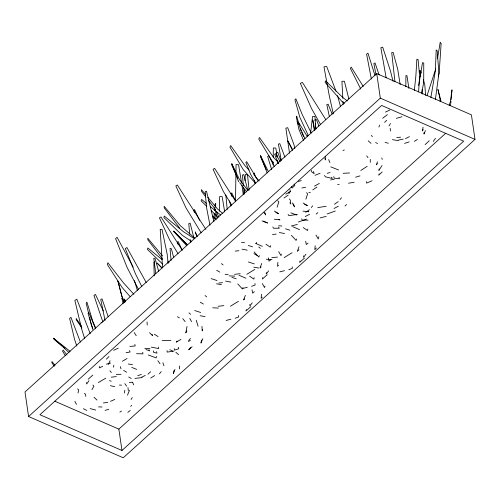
<?xml version="1.0" encoding="UTF-8"?>
<svg xmlns="http://www.w3.org/2000/svg" width="500" height="500" viewBox="0 0 500 500"><rect width="100%" height="100%" fill="white"/><g stroke="black" fill="none" stroke-linecap="round" stroke-linejoin="round"><path stroke-width="0.75" d="M249.9 304.406L249.887 305.95L252.25 302.812M266.294 272.469L266.281 274.012L268.644 270.875M303.562 255.831L303.556 257.375L305.919 254.231M405.819 86.8L405.925 75.606L406.931 75.581L408.894 88.438M219.469 211.219L219.669 196.531L222.156 196.612L224.706 211.969M273.1 164.956L273.144 161.869M273.206 157.231L273.331 147.95L275.819 148.038L276.712 153.412M158.65 347.038L158.619 348.575L151.325 347.144M235.512 200.881L236.062 164.594L238.55 164.675L241.606 183.106M179.481 368.975L179.562 365.956M424.05 132.531L423.988 134.088L425.425 130.6M215.056 219.175L215.281 213.938M215.413 210.95L215.475 209.45M215.569 207.206L215.731 203.463L215.012 204.569L214.887 206.075M366.637 181.6L366.569 183.137L372.062 180.775M418.594 92.019L419.613 75.944L418.056 59.406L416.869 59.256L415.913 75.362L414.35 90.55M243.938 194.2L244.262 189.656M244.906 180.575L245.338 174.519L247.525 174.887L249.1 190.106M213.869 218.119L214.25 213.6M214.506 210.594L214.762 207.581M261.494 294.275L261.144 298.275L262.169 297.137M277.887 262.337L277.538 266.337L278.556 265.2M315.163 245.694L314.812 249.7L316.344 247.994M450.769 103.387L450.981 101.119M451.125 99.606L451.994 89.812L450.387 101.762L449.137 105.444M247.931 190.544L239.506 179.556L231.838 163.8L231.719 164.956L236.2 174.869M268.3 171.488L260.631 155.725L260.512 156.888L266.269 169.631M423.044 127.2L422.612 130.944L423.013 129.475M310.675 132.594L312.562 116.45L314.944 116.444L315.825 128.869M113.544 367.244L113.806 365.225M435.4 99.394L438.9 73.412L437.212 50.781L436.194 49.931L435.356 70.831L430.869 97.569M124.406 393.025L124.856 390.15M156.431 356.388L156.181 357.912L148.281 354.963M437.531 58.25L440.219 42.225L441.138 43.531L439.15 73.125L438.281 76.106M187.019 326.425L185.806 332.944L186.863 330.863M421.719 93.044L423.719 82.294L423.756 63.038L422.5 62.669L418.694 85.531M379.15 168.906L378.869 170.419L382.038 165.544M173.988 370.538L173.394 373.531L174.95 369.425M254.175 277.606L253.863 279.106L249.575 276.163M270.569 245.669L270.256 247.169L265.969 244.225M307.838 229.031L307.531 230.531L303.238 227.581M201.606 340.037L200.944 343.05L202.875 338.694M78 393L78.731 389.981L77.619 388.888M264.981 286.056L264.606 287.55L262.269 283.594M281.375 254.119L281 255.613L278.663 251.656M318.837 236.731L318.269 238.975L315.938 235.019M246.356 309.488L245.956 310.994L250.831 306.656M262.75 277.55L262.35 279.056L267.225 274.719M300.019 260.912L299.625 262.419L304.5 258.081M379.125 173.781L378.713 175.238L382.188 171.906M202.662 329.45L202.225 330.931L201.962 326.381M377.388 161.788L376.481 164.844L377.362 163.6M378.938 127.056L379.531 125.125M450.231 105.612L450.7 104.138M277.106 207.231L278.825 201.887L277.762 200.75M305.894 199.163L307.613 193.819L306.556 192.681M427.088 95.438L435.737 68.938M245.356 295.381L243.6 299.938L244.737 298.881M261.75 263.444L259.994 268L261.131 266.944M299.025 246.806L297.262 251.356L298.969 249.775M242.994 287.55L242.419 289L237.725 283.881M259.387 255.613L258.812 257.062L254.119 251.944M296.656 238.975L296.087 240.425L291.388 235.306M127.494 395.169L129.425 390.306M108.206 364.6L110.094 360.712M91.919 389.719L93.925 386.206L92.888 385.044M131.088 399.487L132.256 397.562M388.994 125.969L390.494 123.531M89.012 380.662L86.706 383.963L86.35 382.456M433.244 141.45L435.475 138.344M190.463 338.387L188.238 341.35L190.419 340.619M311.325 207.537L312.7 205.812M340.112 199.462L341.494 197.744M159.425 373.869L161.219 371.656M177.2 341.025L176.225 342.175L180.938 339.381M130.688 406.425L131.65 405.312M190.669 347.537L188.7 349.762L192.131 346.712M106.381 359.156L108.969 356.538M384.6 122.425L386.694 120.344M425.144 144.625L429.2 140.769M147.938 374.206L150.619 371.731M316.212 214.094L317.844 212.606M345 206.025L346.631 204.537M376.737 73.587L25 391.975L28.581 416.519L123.263 457.775L475 139.394L471.419 114.85L376.737 73.587L380.312 98.131L28.581 416.519M121.975 450.475L463.663 141.188L381.6 105.431L39.919 414.719L121.975 450.475L118.863 429.125L445.494 133.469M88.188 379.212L92.812 375.119M270.781 259.762L268.988 261.181L268.425 257.881M308.056 243.125L306.256 244.544L305.694 241.238M254.387 291.7L252.594 293.119L252.031 289.812M127.844 412.331L130.25 410.444M382.631 118.269L387.394 114.656M283.969 198L288.163 195.106M312.762 189.931L316.956 187.037M305.669 212.319L309.444 209.725M334.462 204.25L338.231 201.656M360.794 170.494L367.2 166.287M119.85 412.125L121.531 411.044M150.7 378.05L154.662 375.588M246.838 274.3L254.794 269.4M284.113 257.656L292.069 252.756M230.444 306.238L238.406 301.331M414.325 141.319L417.388 139.481M122.425 361.238L127.037 358.475M98.356 382.569L105.731 378.206M285.694 194.213L290.562 191.494M314.481 186.137L319.356 183.419M305.231 216.556L309.55 214.288M334.025 208.481L338.344 206.219M405.525 138.65L409.4 136.637M102.688 366.281L99.506 367.894L99.269 366.394M385.481 112.1L389.769 110M141.831 377.069L145.275 375.469M113.55 350.294L118.263 348.206M110.544 401.306L114.8 399.425M315.025 175.3L320.1 173.25M342.906 150.5L344.312 149.969M298.363 222.05L306.512 219.081M327.156 213.981L335.306 211.006M307.231 136.037L308.575 135.55M288.8 269.688L292.369 268.412L292.213 266.869M251.531 286.331L255.1 285.05L254.938 283.506M235.138 318.263L238.706 316.988L238.55 315.444M154.844 261.881L153.85 262.219L154.219 275.831M137.762 375.662L141.381 374.462M404.562 143.4L409.144 141.9M355.619 177.219L359.975 175.881M105.075 410.394L108.794 409.263M396.325 118.338L401.919 116.75M327.206 173.312L330.1 172.537M298.412 181.381L301.306 180.613M106.369 364.137L110.6 363.044M320.087 217.931L326.163 216.363M291.294 226.006L297.375 224.438M101.088 322.756L102.169 322.481M279.794 271.863L284.538 270.669M242.525 288.506L247.262 287.306M226.131 320.438L230.869 319.244M314.662 120.081L316.512 119.631L318.875 126.05M398.706 140.044L403.244 139.1M330.656 179.944L334.406 179.175M301.863 188.012L305.613 187.244M126.081 352.7L130.106 351.994L129.531 350.581M348.525 183.212L354.137 182.262M317.787 207.587L326.181 206.306M297.387 214.375L289 215.656L288.075 214.456M173.894 351.087L167.237 352.1L167.006 350.581M124.062 301.269L122.7 301.469L123.019 303.756M103.4 402.962L107.788 402.356M111.281 377.181L116.3 376.581M271.781 257.7L277.5 257.069M234.506 274.337L240.225 273.706M218.113 306.275L223.831 305.644M134.925 378.387L142.194 377.581M129.863 346.444L135.169 345.95L134.85 344.425M272.512 234.438L276.225 234.1M235.244 251.075L238.95 250.738M218.85 283.012L222.556 282.675M396.75 137.506L400.644 137.2M129.331 382.431L132.331 382.231M343.088 173.294L349.606 172.981M116.225 374.369L121.075 374.319M308.1 220.144L302.344 220.181L301.594 218.856M162.113 340.475L170.881 340.538M144.775 348.35L150.013 348.475M136.5 353.694L142.9 353.85L142.775 352.319M119.4 385.075L121.594 385.138M98.531 406.894L102.037 407.013M337.638 184.537L339.144 184.613M308.85 192.613L310.356 192.681M266.363 259.231L272 259.494M229.088 275.869L234.731 276.137M212.694 307.806L218.337 308.075M307.175 211.6L308.725 211.731L303.012 211.137M278.381 219.675L279.931 219.8L274.219 219.206M278.794 225.712L281.831 226.025M241.519 242.356L244.556 242.669M225.125 274.294L228.162 274.606M128.306 363.994L132.513 364.706M392.375 139.631L398.469 140.688M253.787 267.15L258.738 268.038M216.513 283.788L221.462 284.675M200.125 315.725L205.069 316.613M279.331 232.525L284.5 233.525M242.056 249.169L247.231 250.162M225.662 281.106L230.837 282.1M110.35 385.694L114.706 386.681M90.144 408.6L95.744 410.087M385.081 142.381L388.312 143.256M285.538 228.8L289.844 230.2M248.269 245.438L252.575 246.844M231.875 277.375L236.181 278.781M248.388 261.969L254.319 263.9M211.119 278.606L217.044 280.544M194.725 310.544L200.65 312.481M109.494 380.65L111.244 381.231M145.969 349.494L149.7 350.913L148.869 349.594M131.731 367.413L136.719 369.4M330.75 166.844L338.581 169.994M303.169 202.981L307.413 205.6L304.569 204.369M274.375 211.056L278.619 213.669L275.775 212.444M380.312 98.131L475 139.394M54.644 401.144L118.863 429.125M292.669 226.65L299.569 229.675M255.394 243.294L262.3 246.312M239.006 275.231L245.906 278.25M295.012 214.331L296.425 214.956L290.875 212.838M263.4 221.137L267.631 223.031L262.081 220.906M169.831 349.712L172.725 351.056M375.606 142.544L377.562 143.494M84.281 393.525L85.644 394.225L85.756 396.456M83.387 408.675L86.756 410.425M177.419 316.75L179.394 317.863M253.938 253.631L257.081 255.481M216.663 270.269L219.812 272.119M200.269 302.206L203.419 304.056M128.719 376.987L131.263 378.506M123.669 370.406L126.681 372.25M154.344 334.237L158.131 336.6M194.531 238.769L183.369 231.669L164.281 216.062L163.856 217.525L182.419 235.406L191.431 241.356M347.337 100.944L343 97.688L325.538 80.856L325.05 82.312L341.844 101.363L344.306 103.275M61.994 345.831L54.131 339.438L53.506 338.2L70.075 351.325M63.206 346.812L65.019 348.294M206.325 203.319L201.55 199.419L201.131 200.888L206.756 206.306M210.5 206.737L220.637 215.025M162.2 259.7L147.887 247.994L147.469 249.462L162.656 264.094M258.731 246.975L260.363 248.319M221.462 263.612L223.088 264.956M205.069 295.55L206.7 296.894M222.856 213.575L217.569 209.031L207.787 197.269M194.981 238.3L180.3 225.669L164.15 206.269L164.244 207.925L179.713 228.15M168.019 261.144L169.194 262.156M175.869 352.3L178.612 354.663M368.237 140.819L371.006 143.375M53.506 338.2L68.931 352.488M188.988 312.856L190.575 314.344M94.031 397.256L97.013 400.075M212.4 216.4L215.744 219.569M187.387 244.65L173.487 231.137L187.075 244.481M161.525 267.613L157.094 263.075L161.988 267.881M211.256 210.637L217.444 216.6M212.387 216.1L216.194 219.838M149.506 332.694L152.587 335.75L152.094 334.275M278.425 162.581L273.65 157.469L259.475 137.506L258.762 139.094L273.181 162.887M249.1 170.081L244.856 165.538L230.688 145.575L229.969 147.162L243.35 169.806L255.294 183.05M255.469 176.9L259.188 180.875M133.875 294.312L123.387 282.75L107.888 262.762L107.263 264.4L121.869 287.15L130.05 296.537M173.487 231.137L186.706 245.787M109.906 370.794L111.4 372.512M205.825 194.919L201.425 189.625L201.513 191.287L205.731 196.8M162.438 255.844L147.762 238.2L147.85 239.862L162.381 258.863M54.969 365.238L52.031 361.587L51.75 362.512L54.269 366.25M182.75 318.637L185.131 321.619M66.963 354.981L63.163 350.056L62.544 351.112L65.281 355.588M289.369 198.944L290.306 200.162L290.794 204.037L289.862 202.812M208.544 200.481L215.575 209.675M239.719 182.656L246.681 191.863M366.712 155.875L368 157.65M81.456 325.988L76.169 318.612L76.281 319.812L81.938 328.044M124.819 383.631L126.625 386.163M157.844 360.719L160.019 363.787M235.594 201.156L214.625 168.369L213.1 169.294L223.275 191.294L231.675 205.062M205.888 229.419L177.35 185.012L175.831 185.938L186.006 207.931L201.206 232.856M182.344 250.381L160.963 216.95L159.438 217.875L169.613 239.869L178.012 253.644M278.494 226.944L279.312 228.212L273.556 228.256L272.8 226.931M331.525 177.2L332.35 178.487L325.319 176.794L324.538 175.45M134.213 332.569L136.256 335.756M264.106 212.444L265.688 214.925L264.894 212.763M294.05 184.075L294.875 185.387L292.094 188.012L291.325 186.706M258.244 180.956L246.675 161.669L245.85 162.4L250.662 174.462L255.644 182.981M363.212 86.406L351.219 67.138L350.375 68.412L360.781 89.087M307.431 136.756L298.881 122.875L297.075 121.737L298.306 124.562M325.669 119.444L302.438 82.425L300.356 83.325L311.531 108.519L320.637 124.65M280.119 161.65L275.469 153.6L274.644 154.325L278.325 163.556M133.212 267.15L117.088 237.294L115.575 238.65L127.112 267.469L138.562 289.475M292.581 149.575L287.887 140.931L292.506 150.369M146.219 282.531L126.938 247.556L125.294 248.506L135.556 274.069L141.838 286.613M371.519 135.325L372.306 136.794M121.569 298.325L123.781 302.438M189.775 318.35L191.531 321.7M74.869 401.319L76.487 404.394M274.35 166.688L268.837 155.7L267.656 156.475L271.637 169.544M311.269 133.012L302.169 114.444L295.869 98.763L294.931 99.706L299.819 117.231L308.288 135.562M95.575 328.812L88.856 312.569L88.044 313.294L92.812 329.481M103.331 310.938L95.456 294.456L93.95 295.369L101.788 318.938L103.1 321.737M124.8 302.494L121.812 296.156L117.9 280.981L122.837 299.688M123.169 300.381L123.825 301.769M235.569 201.012L231.794 192.906L231.006 193.637L231.962 196.469M199.556 220.35L194.525 209.544L193.738 210.275L194.45 212.4M181.906 249.587L178.131 241.481L177.344 242.213L178.056 244.338M236.838 176.281L237.8 178.406M132.55 382.244L133.719 384.881M304.981 138.819L299.938 127.438L296.712 116.112L296.269 116.881L299.031 129.706L303.562 140.356M95.769 328.137L92.963 321.769L86.894 302.094L86.169 303.163L88.669 313.612M300.156 128.8L301.081 130.919M301.7 132.331L303.55 136.575M328.656 159.606L329.931 162.581M218.894 217.213L216.5 211.619L215.637 211.825L217.237 218.263M92.85 328.369L91.344 324.812L89.556 317.35M197.019 236.25L195.238 231.9L197.069 236.856M332.169 114.175L328.113 104.206L326.812 104.562L329.375 116.556M324.825 158.537L325.394 159.95L325.262 156.725M260.631 155.725L267.175 172.95M231.838 163.8L238.656 181.737M335.988 91.175L326.681 66.463L323.975 66.838L329.275 95.688L333.294 113.869M280.994 160.938L277.7 152.206L276.363 152.863L276.969 156.694M80.388 342.031L70.938 317.35L69.619 318.425L74.575 339.45L76.844 346.081M293.425 203.969L294.481 206.856L292.387 202.919M162.875 362.725L163.956 365.812M90.225 333.663L76.856 299.237L74.862 300.413L81.675 329.031L84.688 338.7M379.144 75.006L375.037 62.956L373.869 63.5L376 74.869M120.269 366.662L121.013 368.875M108.162 316.681L102.044 298.869L100.738 299.406L105.05 320.55M374.963 75.456L367.975 53.188L366.6 54.112L371.337 78.987M289.894 189.669L290.363 191.15L288.975 193.55L288.544 192.081M196.244 320.275L198.081 326.219M313.519 171.469L314.181 173.644L311.637 171.85L311.238 170.369M421.294 73.081L420.637 70.9L419.75 70.45L420.731 76.581M423.256 79.606L424.781 84.681L425.6 95.431M134.444 280.538L137.406 290.587M381.788 157.919L382.225 159.419M158.731 271.512L154.969 258.163L153.787 258.337L155.762 273.538M339.025 177.325L339.438 178.794L334.106 178.088L333.769 176.575M229.462 200.825L230.888 206.075M337.556 95.55L340.538 106.719M284.869 157.044L279.781 143.625L278.438 144.106L281.188 160.125M173.669 257.5L171.35 248.669L170.031 248.412L171.081 260.544M193.888 237.738L190.113 223.137L188.781 223.663L189.7 234.194M440.913 100.875L437.938 89.406L440.081 99.206L440.163 101.469M348.875 98.994L344.4 81.244L341.931 81.281L342.819 98.331M393.05 81.337L390.406 70.794L382.694 47.162L380.85 47.719L386.125 77.681M256.331 242.369L256.65 243.706M247.894 190.662L243.775 174.562L242.45 175.087L243.363 185.619M213.881 221.581L206.506 191.2L205.175 191.725L206.55 207.525L209.944 225.119M156.644 351.625L156.956 353.137L153.594 352.344L153.35 350.838M294.794 148.625L294.019 144.812L287.719 127.7L285.869 128.15L289.525 153.219M125.194 301.331L124.525 298.969L124.919 302.038M314.806 130.506L312.762 119.931L314.244 129.95M244.412 193.944L243.494 187.125M190.156 239.462L190.75 242.519M254.994 176.075L254.444 173.012L253.956 173.637L254.088 175.119M390.131 128.331L390.575 130.988M276.969 154.944L277.225 156.481M241.988 185.406L243.306 194.638M400.169 84.625L397.738 69.344L393.119 52.394L391.712 52.619L394.938 81.631M277.581 160.519L278.069 163.581M315.2 123.856L315.95 129.137M178.512 347.275L178.731 348.812L174.394 350.106L174.25 348.587M127.963 387.6L128.3 390.588M168.106 263.475L167.194 254.294L162.031 229.375L160.212 229.331L162.544 267.881M225.837 195.012L227.206 209.488M254.537 180.319L254.794 183.294M147.031 321.969L147.244 325.025M342.981 101.431L343.144 104.531M422.081 89.562L422.269 94.119M370.256 159.362L370.306 162.4"/></g></svg>
